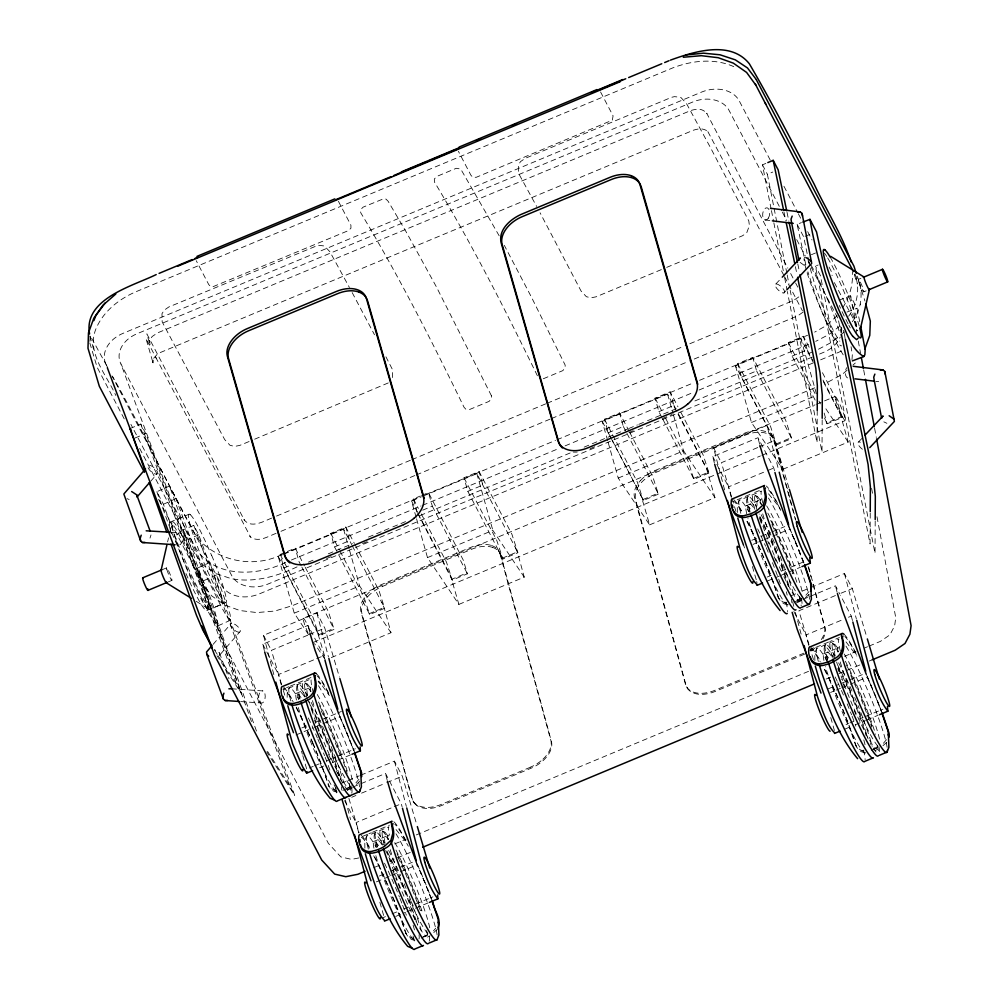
<?xml version="1.0" encoding="UTF-8"?>
<svg xmlns="http://www.w3.org/2000/svg" width="999" height="999" viewBox="0 0 999 999"><rect width="100%" height="100%" fill="white"/><g stroke="black" fill="none" stroke-linecap="round" stroke-linejoin="round"><path stroke-width="0.75" stroke-dasharray="5 3.75" d="M817.232 410.339L817.057 442.632L787.349 291.521M822.177 419.805L822.002 452.085L790.197 290.297M870.241 513.174L870.067 543.918L815.459 266.121L818.156 264.997M875.199 521.091L875.024 553.384L820.416 275.574L815.459 266.121M287.15 697.339L287.262 692.856L289.148 688.036L311.426 678.746A61.526 6.381 67.4 0 0 313.099 691.708M210.702 609.19L208.828 601.286L197.128 568.244L209.765 562.537L221.466 595.579L223.351 603.483L210.702 609.19L207.168 605.506A45.929 3.172 65.7 0 1 199.138 590.958A47.003 3.247 65.7 0 1 189.011 569.83L177.098 542.02L163.411 504.283L156.843 491.72L169.48 486.014L176.061 498.563L189.748 536.301L201.661 564.123A47.003 3.247 65.7 0 0 211.788 585.252A45.929 3.172 65.7 0 0 219.817 599.8L223.351 603.483M89.873 341.383L90.297 334.677M852.284 321.79C862.224 308.866 863.573 290.921 857.13 276.124M851.997 359.702L852.322 354.732L851.048 346.715M861.213 291.159L861.263 290.472M860.351 304.707L860.401 304.058M331.318 657.592L390.984 632.717L384.428 608.666L381.855 602.335M416.558 518.818L427.497 557.604L458.891 604.395L450.512 575.586L417.994 513.336M458.891 604.395L524.238 577.147L517.682 553.096L515.109 546.765M608.116 442.27L618.231 478.071L649.612 524.862L641.233 496.053L611.613 439.31M649.612 524.862L714.959 497.614L706.58 468.806L677.672 413.449M735.476 365.821L751.485 422.502L782.791 469.305L774.275 440.01L735.476 365.821L800.823 338.561L813.099 362.013M782.866 469.293L848.213 442.045L840.359 414.448L823.201 381.318M392.457 377.56L392.432 369.493L385.939 356.818M156.843 491.72L170.667 530.107L187.4 569.343L209.141 613.398L214.261 622.302L218.019 625.824C214.947 605.931 206.219 586.288 197.128 568.244M218.019 625.824L230.669 620.117L230.057 614.223L216.284 574.987L203.646 580.694M167.607 541.908L168.544 537.849M169.793 532.43L171.965 522.939M150 538.099L150.999 534.964M296.978 686.613L297.864 684.402M374.488 834.689L375.374 832.479M746.977 498.963L747.864 496.753M824.487 647.04L825.374 644.83M848.651 316.246C857.354 304.183 860.551 288.162 854.707 274.163M842.744 307.592C849.674 297.215 853.233 284.203 852.409 271.753M355.931 782.829L358.978 779.245M359.927 781.056L353.509 787.062M433.441 930.906L435.726 928.221M437.437 929.132L431.019 935.139M805.931 595.179L808.965 591.595M809.153 594.293L803.508 599.4M883.428 743.256L886.475 739.672M886.662 742.369L881.018 747.477M150.749 481.193L156.855 474.138A6.194 2.485 40.9 0 0 153.034 466.845A6.194 2.485 40.9 0 0 148.289 468.256A6.194 2.485 40.9 0 0 156.855 474.138M213.099 644.38L231.306 623.351M239.56 632.142A6.194 2.485 40.9 0 1 230.994 626.248A6.194 2.485 40.9 0 1 235.739 624.85A6.194 2.485 40.9 0 1 239.56 632.142L218.169 656.83L219.68 655.044L219.43 652.846L214.36 649.55M775.861 283.953L781.193 278.321M783.903 292.982A6.194 2.248 43.3 0 0 780.082 285.689A6.194 2.248 43.3 0 0 775.661 286.738A6.194 2.248 43.3 0 0 783.903 292.982L786.013 290.746M858.566 441.958L861.762 438.573M798.775 296.928L793.518 300.462L685.139 345.704M837.162 315.659L826.485 325.499L814.66 332.13M847.102 370.192L842.057 374.538L826.111 383.079M852.959 365.072L855.294 363.024M803.121 312.063L797.939 315.734L689.56 360.976M844.267 331.868L832.529 341.783L816.458 350.299M840.047 325.949L828.995 334.465L815.721 341.358M388.286 382.917L254.42 439.298M163.411 504.283L176.061 498.563M130.032 428.559L140.772 424.076L145.729 433.529L241.671 694.093L217.045 655.719M771.141 209.091L762.449 164.835L766.47 163.149M134.977 438.012L145.729 433.529M786.9 273.501L767.394 174.288L772.764 172.053M249.101 441.521L239.772 445.404L234.678 446.416L230.007 445.304L224.663 439.548L162.175 321.89L161.975 313.736L164.186 310.202L168.831 306.968L318.169 245.242L324.425 245.991L329.945 251.823L349.425 287.487M661.35 269.605L596.128 296.803L591.033 297.814L586.351 296.703L581.018 290.946L540.072 212.775M666.683 267.382L742.557 235.739L746.703 232.892L749.412 225.562L748.788 220.891L710.576 147.802L686.301 103.222L680.781 97.39L674.525 96.641L671.603 97.303L525.174 158.366L520.529 161.601L518.319 165.135L518.531 173.289L536.638 206.406M169.805 522.252L188.961 514.273M811.4 254.708L815.509 252.984M543.306 378.758L562.812 370.629L565.097 367.982L565.172 365.11L531.543 297.34L504.308 245.342M251.498 721.565L183.042 529.845L193.794 525.362L198.739 534.827L294.693 795.379L266.77 751.885M183.042 529.845L187.999 539.31L198.739 534.827M410.389 460.277L273.052 517.519M411.825 459.677L545.641 403.883M547.09 403.271L683.703 346.303M161.863 569.842L166.646 567.844M858.528 279.32L860.913 278.321M414.81 475.549L277.472 532.779M416.258 474.95L550.074 419.143M551.51 418.544L688.124 361.576M168.294 581.893L171.89 580.394M863.76 291.87L866.158 290.871M318.182 633.94L283.966 568.019L280.157 554.47L295.229 548.176L304.508 565.896M369.106 613.486A18.531 1.848 67.4 0 1 368.831 612.812L334.565 546.915L330.744 533.366L345.829 527.085L354.395 543.444M417.22 512.45L413.411 498.901L420.267 496.041M421.628 495.467L428.484 492.607L463.424 560.402L467.345 573.826L452.26 580.107L451.81 579.245L466.883 572.951L467.345 573.826M502.347 557.942A18.482 1.886 67.4 0 1 502.06 557.255L467.819 491.346L463.998 477.797L479.083 471.516L511.888 534.203L517.932 552.722L502.859 559.015L502.322 557.966M611.151 438.274L608.279 432.779L604.457 419.23L619.542 412.937L628.821 430.656M661.75 417.182L658.878 411.675L655.057 398.126L670.142 391.845L677.984 406.83M788.948 487.887L774.787 440.434L741.533 377.21L737.712 363.661L752.796 357.367L785.601 420.067L791.645 438.586L776.573 444.867L776.036 443.818A18.594 1.936 67.4 0 1 775.761 443.119L773.925 439.085M815.159 400.112L792.132 356.106L788.311 342.557L803.396 336.276L810.526 349.9M281.843 554.507C253.709 568.743 217.32 561.301 196.89 537.45C166.908 484.902 142.62 429.008 112.525 376.386M283.279 553.908L420.117 496.84M425.874 494.443L555.506 440.384M556.955 439.785L693.793 382.717M699.55 380.319L807.579 335.264M308.616 634.727L294.243 613.174L278.246 556.493L282.505 554.707M283.928 554.12L343.594 529.233L351.798 544.755M416.133 517.332L411.501 500.924L421.441 496.778M422.864 496.178L476.848 473.676L517.107 550.986A18.594 1.936 67.4 0 0 517.395 551.685L517.932 552.722M607.692 440.771L602.222 421.391L667.569 394.13L676.947 412.063M285.652 562.4C257.243 576.386 214.398 578.309 195.717 548.151L130.919 424.363M291.421 560.002L421.054 505.944M422.49 505.344L559.328 448.276M565.084 445.879L693.281 392.42M699.05 390.022L808.516 344.368M283.966 568.019L290.821 565.159M334.565 546.915L349.65 540.634L345.829 527.085M422.702 510.164L432.305 506.156L428.484 492.607M467.819 491.346L482.892 485.064L479.083 471.516M608.279 432.779L623.351 426.486L619.542 412.937M658.878 411.675L673.95 405.394L670.142 391.845M741.533 377.21L756.605 370.916L752.796 357.367M792.132 356.106L807.204 349.825L803.396 336.276M297.053 566.883C276.536 576.498 253.746 583.129 231.019 578.571L215.734 573.526L203.546 565.409L194.768 553.796L138.274 445.741M308.404 562.137L314.086 559.765M328.284 553.833L352.684 543.656M368.469 537.075L382.829 531.081M384.265 530.481L391.433 527.497M392.869 526.898L408.666 520.304M420.154 515.521L572.652 451.923M584.165 447.127L598.563 441.121M599.999 440.522L627.335 429.12M628.771 428.521L637.412 424.925M638.848 424.325L646.041 421.316M647.477 420.716L676.248 408.716M694.917 400.936L812.187 352.073M326.573 558.553L333.766 555.556M362.525 543.556L369.717 540.559M590.109 448.663L597.29 445.666M628.945 432.467L633.254 430.669M662.025 418.668L672.102 414.473M812.324 357.055L267.957 584.065A28.447 21.628 -15.6 0 1 231.731 575.611L120.966 364.011A28.447 21.628 -15.6 0 1 136.963 333.778L692.844 101.973A28.447 21.628 -15.6 0 1 729.083 110.427L781.58 210.727M819.53 354.058L823.85 352.247A28.447 21.628 -15.6 0 0 840.246 336.963M185.976 573.513A48.127 4.995 67.4 0 0 188.361 578.945A47.665 4.945 67.4 0 0 203.346 607.554A48.127 4.983 67.4 0 0 206.855 610.476L226.011 602.484A47.665 4.945 67.4 0 0 219.093 574.512M813.436 362.837L259.265 593.93A29.608 22.515 -15.6 0 1 221.553 585.127L112.025 375.886M820.629 359.827L837.899 352.635A29.608 22.515 -15.6 0 0 843.293 349.85M294.243 613.174L359.59 585.926L390.984 632.717M427.497 557.604L492.844 530.357L524.238 577.147M618.231 478.071L683.566 450.824L714.959 497.614M751.485 422.502L815.409 395.841M654.944 470.554L744.13 433.354A27.01 16.771 -27.4 0 1 755.531 430.469A27.273 16.933 -27.4 0 1 765.234 431.431A27.01 16.771 -27.4 0 1 773.513 439.448L795.516 520.154M307.992 632.954A13.074 1.349 67.4 0 1 303.309 618.256L815.059 404.857M816.495 404.258L835.189 396.466M273.838 674.587L263.524 635.339L316.933 613.074L324.787 628.084L339.398 677.022M724.625 489.96L713.523 447.689L766.92 425.424L778.82 470.704M382.305 586.513L471.491 549.325A27.01 16.708 -27.3 0 1 482.892 546.428A27.26 16.858 -27.3 0 1 492.582 547.377M264.335 650.624L262.762 644.243L308.004 625.374L323.788 655.669L324.563 658.641M714.335 462.974L712.762 456.593L757.991 437.724L773.775 468.007L774.562 470.991M281.568 684.465L271.391 650.361L307.929 635.127M309.328 634.54L324.787 628.084M731.555 496.815L721.378 462.699L757.916 447.465M759.327 446.878L774.787 440.434M318.556 634.815L333.629 628.521L334.091 629.382L319.006 635.676L318.481 634.627A18.531 2.01 67.4 0 1 318.119 633.978M369.143 613.711L384.228 607.429L384.677 608.291L369.605 614.572L369.068 613.536M502.397 558.141L517.482 551.86M642.856 499.575L657.941 493.281L658.391 494.143L643.319 500.437L642.782 499.388A18.531 1.911 67.4 0 1 642.507 498.688L611.875 439.647M693.456 478.471L708.541 472.177L708.99 473.051L693.905 479.333L693.456 478.471A20.392 2.085 67.4 0 1 693.131 477.572L662.474 418.556M776.111 444.006L791.196 437.712L791.645 438.586M842.244 417.482L841.795 416.62L826.71 422.902L827.16 423.763L842.244 417.482L836.787 400.249L821.94 371.715M313.374 642.382L760.439 455.956M761.875 455.357L845.254 420.579M281.281 684.952L278.546 674.525L315.309 659.203M316.72 658.616L323.788 655.669M731.28 497.302L728.546 486.875L766.708 470.966M768.131 470.367L773.775 468.007M285.352 688.199L282.942 689.21A62.962 6.531 67.4 0 1 284.69 689.735A62.375 6.469 67.4 0 1 292.707 701.273M286.563 687.699L288.973 686.688M290.185 686.188L311.925 677.11M749.849 494.505L732.929 501.548A62.962 6.531 67.4 0 1 734.69 502.085A62.375 6.469 67.4 0 1 742.694 513.623M754.682 492.482L761.925 489.46M296.091 693.456L310.489 687.449M746.091 505.794L760.476 499.8M301.835 727.946L307.118 725.749M316.346 721.902L320.304 720.242M322.939 719.143L341.396 711.45M751.835 540.297L757.105 538.099M761.063 536.438L770.291 532.592M772.926 531.493L784.802 526.548M295.991 734.977L312.949 727.909M314.36 727.309L321.428 724.362M322.852 723.776L339.81 716.708M753.046 544.38L757.292 542.607M758.703 542.02L762.949 540.247M764.36 539.66L771.428 536.713M772.839 536.126L789.809 529.045M309.265 768.006L313.224 766.358M314.535 765.808L322.452 762.512M326.411 760.863L335.639 757.005M338.274 755.906L355.419 748.763M767.17 577.06L771.128 575.412M781.68 571.003L785.639 569.355M790.908 567.157L806.73 560.564M319.618 767.756L323.838 765.996M332.267 762.487L336.488 760.726M337.887 760.139L350.537 754.857M766.807 581.281L773.825 578.346M775.236 577.759L779.445 575.998M780.856 575.412L787.886 572.489M789.285 571.903L800.536 567.207M341.034 783.416L346.653 781.081M348.064 780.494L359.303 775.798M360.714 775.212L394.443 761.151L402.297 776.161L416.908 825.099M791.033 595.766L796.653 593.418M802.272 591.083L809.302 588.149M810.701 587.562L844.43 573.501L852.297 588.511L866.895 637.449M342.794 790.346L351.173 786.85M794.18 602.11L801.161 599.2M347.34 789.372L351.586 787.599M352.997 787.012L385.514 773.451L401.298 803.745L402.073 806.717M797.339 601.723L801.573 599.949M802.984 599.363L808.641 597.002M810.052 596.415L835.501 585.801L839.809 594.068M351.71 797.264L355.919 795.504M361.551 793.156L385.439 783.204M386.838 782.617L402.297 776.161M835.426 595.541L798.888 610.789L809.065 644.892M841.046 593.206L852.297 588.511M358.791 833.029L356.056 822.602L392.807 807.279M394.23 806.692L401.298 803.745M808.79 645.379L806.043 634.952L842.806 619.63M848.463 617.27L851.285 616.096L840.521 595.441M367.694 834.265L360.452 837.287A62.962 6.531 67.4 0 1 362.2 837.811A62.375 6.469 67.4 0 1 370.217 849.35M368.906 833.753L371.316 832.754M372.527 832.242L389.435 825.186M828.558 642.07L810.439 649.625A62.962 6.531 67.4 0 1 812.199 650.162A62.375 6.469 67.4 0 1 820.204 661.7M829.769 641.57L832.179 640.559M835.813 639.048L839.435 637.537M530.432 767.22L441.233 804.42A27.01 16.771 -27.4 0 1 424.687 807.279A27.26 16.933 -27.4 0 1 416.358 804.507A27.01 16.771 -27.4 0 1 411.85 798.326L360.926 611.5A27.01 16.771 -27.4 0 1 361.488 603.209A27.273 16.933 -27.4 0 1 366.758 594.755A27.01 16.771 -27.4 0 1 381.331 584.64L470.517 547.452A27.01 16.771 -27.4 0 1 481.918 544.567A27.26 16.933 -27.4 0 1 491.633 545.529M804.033 653.121L714.847 690.321A27.01 16.771 -27.4 0 1 698.289 693.194A27.26 16.933 -27.4 0 1 689.959 690.409M804.57 654.17L715.384 691.37A27.01 16.708 -27.3 0 1 698.838 694.243A27.26 16.858 -27.3 0 1 690.521 691.495A27.01 16.708 -27.3 0 1 686.026 685.339L635.464 499.213C633.466 486.438 645.654 477.235 655.906 472.415L745.092 435.227A27.01 16.708 -27.3 0 1 756.493 432.33A27.273 16.858 -27.3 0 1 766.196 433.279A27.01 16.696 -27.3 0 1 774.45 441.258L795.654 519.305M373.601 841.533L387.999 835.526M823.601 653.87L837.986 647.876M394.742 843.905L406.243 839.11M416.308 834.914L808.616 671.316M844.542 656.331L856.043 651.535M864.672 647.939L867.544 646.74M868.98 646.141L880.469 641.346L889.909 634.877L894.617 625.948L895.753 617.707L876.535 514.273M373.688 867.694L380.894 864.697M389.535 861.088L411.151 852.072M826.061 679.058L831.817 676.648M839.023 673.651L860.639 664.635M869.28 661.026L872.164 659.827M379.345 876.023L384.627 873.825M391.221 871.078L397.814 868.318M400.449 867.219L412.312 862.274M828.021 688.923L838.573 684.515M842.532 682.866L847.801 680.669M850.436 679.57L862.312 674.625M376.323 881.88L390.459 875.986M391.87 875.386L398.938 872.439M400.362 871.852L417.32 864.784M830.556 692.457L834.802 690.684M836.213 690.097L840.459 688.323M841.87 687.737L848.938 684.79M850.349 684.203L867.319 677.122M382.817 917.731L385.452 916.632M392.045 913.885L399.962 910.589M403.921 908.94L413.149 905.082M415.784 903.983L432.929 896.84M846.003 724.587L848.638 723.488M849.949 722.939L853.908 721.29M859.19 719.08L863.148 717.432M865.783 716.333L882.929 709.19M395.729 916.42L405.557 912.312M406.968 911.725L413.998 908.803M415.397 908.216L428.047 902.934M844.305 729.357L849.937 727.01M855.556 724.662L865.396 720.566M866.795 719.979L878.034 715.284M421.266 938.024L428.671 934.927M871.253 750.374L878.67 747.277M271.641 518.106C262.774 521.728 250.761 528.808 243.956 519.567L244.343 520.129L146.853 333.878L150.062 345.354L149.625 340.534L149.588 341.183L150.549 338.736L152.26 336.438L157.517 332.904L690.721 110.552C697.102 108.616 702.846 108.192 707.08 113.799L706.693 113.237L787.849 268.157M276.061 533.366C267.22 536.688 257.954 543.131 249.812 536.463L250.599 537.062L155.794 357.405M814.747 387.812L292.52 605.594L274.95 611.026L256.893 612.574L239.997 610.551L224.9 605.107L211.626 595.816L202.822 584.003L192.457 564.048M805.806 264.81L797.115 224.288L801.398 222.64M805.107 236.288L810.826 234.103M839.01 300.187L850.449 295.804L856.967 308.254L859.802 321.965M846.952 312.088L856.967 308.254M358.778 857.954L351.511 859.39L340.821 856.892L328.359 843.356L225.287 646.428L120.966 364.011M848.139 442.058L824.437 406.668M875.936 381.381L878.695 381.393M171.279 532.305L180.27 532.929A6.194 3.284 -86.1 0 1 181.431 543.156A6.194 3.284 -86.1 0 1 175.986 540.759A6.194 3.284 -86.1 0 1 180.27 532.929M231.506 688.761L262.974 690.933A6.194 3.284 -86.1 0 1 264.136 701.161A6.194 3.284 -86.1 0 1 258.691 698.763A6.194 3.284 -86.1 0 1 262.974 690.933M240.672 701.573L260.901 702.971M764.897 219.93L772.352 220.829M786.4 602.547L783.603 602.172L779.957 599.999L778.034 597.027L772.389 580.307A62.962 6.531 67.4 0 0 762.574 555.344A62.363 6.469 67.4 0 0 746.216 520.104M787.349 604.358L784.552 603.983L780.906 601.81L778.034 597.027M863.91 750.624L861.113 750.249L857.467 748.076L855.544 745.104L849.899 728.396A62.962 6.531 67.4 0 0 840.072 703.421A62.363 6.469 67.4 0 0 823.725 668.181M864.859 752.434L862.062 752.06L858.416 749.887L855.544 745.104M336.413 790.197L333.604 789.822L329.957 787.649M337.362 792.007L334.553 791.633L330.906 789.46L329.633 787.487M413.923 938.273L411.113 937.899L407.467 935.726L405.544 932.766L399.9 916.046A62.962 6.531 67.4 0 0 390.085 891.071M414.872 940.084L412.063 939.709L408.416 937.537L405.544 932.766M127.073 498.651L129.158 499.512M755.169 495.479L757.317 496.378M832.666 643.556L834.827 644.455M305.17 683.129L307.317 684.028M382.679 831.205L384.827 832.105M733.766 66.646C714.485 57.917 691.882 60.502 672.602 67.957L135.34 291.995C118.943 299.176 103.983 310.989 96.478 327.597C85.402 352.123 106.456 374.45 115.809 395.467M804.17 265.297L799.212 261.788M883.84 421.853L886.875 423.301M196.266 601.348L208.229 608.766A47.04 4.87 67.4 0 0 186.963 545.217A47.04 4.87 67.4 0 0 176.536 542.07A47.04 4.87 67.4 0 0 208.229 608.766M230.669 620.117L226.91 616.595L221.79 607.692L200.05 563.623L183.304 524.388L169.48 486.014M768.531 493.818L777.946 505.432L780.793 510.489M846.041 641.895L856.88 656.043M322.377 685.913L329.383 695.616M396.054 829.557L405.457 841.17L408.316 846.215M325.1 659.44L314.535 643.606M312.575 742.994A62.962 6.531 67.4 0 1 322.39 767.969L329.32 786.663M214.56 650.099L236.726 684.64L241.671 694.093M267.57 751.385L289.735 785.926L294.693 795.379M843.218 354.857C827.372 329.158 816.945 300.499 807.904 271.828M106.668 365.597L90.085 335.414M499.188 235.826L460.751 169.068L456.318 168.282L436.8 176.423L434.328 179.008L434.428 181.968C472.352 244.905 505.619 310.514 537.762 376.536M352.172 292.582L374.5 334.777M854.844 274.25L858.915 281.993L864.934 300.986M328.047 784.69L328.996 786.5L323.039 768.855A65.672 6.806 67.4 0 0 312.799 742.819M829.045 267.045L831.156 271.104L832.117 275.649M770.241 160.102L739.26 100.911A29.608 22.515 -15.6 0 0 701.535 92.108L122.902 333.404A29.608 22.515 -15.6 0 0 106.269 364.872L107.355 367.794M783.928 186.251L797.614 212.412M798.338 213.786L801.947 220.667M807.704 231.681L812.025 239.947M834.365 282.617L854.545 321.154L856.255 330.344M797.115 224.288L803.683 236.838L808.353 259.34M762.449 164.835L767.394 174.288M782.304 212.1L786.613 220.342M796.69 239.585L805.319 256.069M808.191 261.563L810.351 265.684M811.063 267.058L839.123 320.642M790.671 273.539L794.904 281.631M783.84 275.312L707.654 131.206L708.428 131.806C703.558 128.009 698.95 128.446 693.493 130.182L160.302 352.535L157.08 354.433L153.434 358.566L153.759 357.754L152.81 362.575L152.735 361.476L153.334 363.936L146.004 338.574L156.294 358.379M784.565 276.673L802.447 310.851M807.204 349.825L812.961 360.826M823.039 380.07L841.42 415.746M788.311 342.557L815.421 394.355M818.993 401.173L820.416 403.896M756.605 370.916L790.821 436.838M600.574 91.983L613.074 115.847L612.35 120.167L476.311 177.273L472.827 177.31L470.904 175.237L458.379 151.274M737.712 363.661L770.516 426.348L776.573 444.867M713.523 447.689L721.378 462.699M680.843 412.287L703.221 455.119L708.99 473.051M673.95 405.394L675.386 408.141M678.271 413.636L708.166 471.316M655.057 398.126L662.911 413.124M665.759 418.581L688.136 461.401L693.905 479.333M629.532 432.03L652.622 476.211L658.391 494.143M623.351 426.486L626.236 431.993M626.96 433.366L657.567 492.407M604.457 419.23L637.262 481.918L643.319 500.437M602.222 421.391L610.889 437.937M338.411 201.298L350.911 225.175L350.949 228.134L348.688 230.494L212.325 286.975L210.664 286.626L208.741 284.565L196.241 260.689M463.998 477.797L496.803 540.496L502.859 559.015M432.305 506.156L466.521 572.077A20.105 2.098 67.4 0 0 466.895 572.927M413.411 498.901L418.406 508.441M421.253 513.898L446.491 562.175L452.26 580.107M411.501 500.924L417.27 511.95M417.944 513.823L451.436 578.371M355.107 544.805L378.908 590.359L384.677 608.291M352.247 545.791L383.853 606.555A18.531 1.848 67.4 0 0 384.19 607.205L384.228 607.429M330.744 533.366L339.31 549.725M340.022 551.086L363.836 596.64L369.605 614.572M305.219 567.27L328.321 611.463L334.091 629.382M301.211 565.859L299.051 561.725L295.229 548.176M301.923 567.232L333.266 627.647A18.531 2.01 67.4 0 0 333.504 628.408M280.157 554.47L312.962 617.157L319.006 635.676M278.246 556.493L317.045 630.681L325.574 659.228M263.524 635.339L271.391 650.361M106.269 364.872L107.705 367.632M124.238 418.906L97.128 367.257L89.785 342.894M158.566 499.313L192.957 565.022M793.855 611.55L806.043 634.952M712.762 456.593L728.546 486.875M344.58 800.586L356.056 822.602M262.762 644.243L278.546 674.525M795.616 283.004L797.764 287.125M771.827 435.951L772.776 437.774M687.137 687.724L687.712 688.823M498.226 550.049L499.163 551.873M413.536 801.822L414.098 802.921M824.512 417.994L826.335 422.028M491.458 395.829L436.476 287.025L406.506 232.48L388.124 201.249L386.051 199.138L383.678 198.739L363.087 207.155L360.614 209.74L360.714 212.712C398.638 275.649 431.905 341.246 464.048 407.28L465.946 409.328L469.592 409.503L489.11 401.361L491.383 398.713L491.458 395.841M866.283 674.188L881.58 711.425M788.773 526.111L804.07 563.349M416.283 861.837L431.58 899.075M338.773 713.761L354.083 750.998M841.795 416.62L841.707 416.433A18.432 2.01 67.4 0 1 841.358 415.771M791.196 437.712L791.121 437.537A18.594 1.861 67.4 0 1 790.871 436.813M657.941 493.281L657.866 493.106A18.531 1.886 67.4 0 1 657.604 492.395M256.456 731.018L187.999 539.31M743.493 545.029L744.567 547.914M219.43 652.846L229.008 678.771M193.794 525.362L289.735 785.926M140.772 424.076L236.726 684.64M854.407 274.95L857.467 284.053M856.493 746.927L850.536 729.282A65.672 6.806 67.4 0 0 840.309 703.246A65.047 6.743 67.4 0 0 823.263 666.508M778.983 598.851L773.039 581.206A65.672 6.806 67.4 0 0 762.799 555.169A65.047 6.743 67.4 0 0 746.353 519.567M406.506 934.577L400.549 916.932A65.672 6.806 67.4 0 0 390.309 890.896A65.047 6.743 67.4 0 0 373.826 855.231M809.515 646.378L813.498 659.727M830.756 717.557L834.39 730.469M732.005 498.301L735.988 511.65M752.359 566.52L756.543 580.719M348.901 798.438L359.078 832.542M379.87 902.247L384.39 918.118M283.341 690.396L285.552 697.814M301.486 751.198L302.36 754.17M302.809 755.656L306.73 769.205M824.163 413.074L827.16 423.763M800.823 338.561L816.408 393.756M667.569 394.13L673.039 413.524M673.463 415.022L683.566 450.824M476.848 473.676L492.844 530.357M343.594 529.233L349.063 548.626M349.488 550.124L359.59 585.926M89.86 335.989L93.594 349.313M808.703 567.345L825.012 627.372A27.01 16.708 -27.3 0 1 822.951 638.861M808.141 566.483L810.988 576.947M813.036 584.427L824.437 626.273A27.01 16.771 -27.4 0 1 821.765 638.848A27.26 16.933 -27.4 0 1 820.316 640.958M685.451 684.228L634.527 497.402A27.01 16.771 -27.4 0 1 635.089 489.11A27.26 16.933 -27.4 0 1 640.359 480.656M500.849 555.357L551.411 741.47A27.01 16.708 -27.3 0 1 548.713 754.02A27.273 16.858 -27.3 0 1 541.458 762.037A27.01 16.696 -27.3 0 1 530.968 768.268L441.783 805.456A27.01 16.708 -27.3 0 1 425.237 808.341A27.26 16.858 -27.3 0 1 416.92 805.594M499.912 553.546L550.836 740.371A27.01 16.771 -27.4 0 1 548.164 752.946A27.273 16.933 -27.4 0 1 540.909 760.988M412.425 799.437L361.863 613.311A27.01 16.708 -27.3 0 1 362.437 605.044A27.26 16.858 -27.3 0 1 367.719 596.615M844.43 573.501L856.33 618.781M792.619 601.81L793.805 606.331M795.391 612.375L801.348 635.014M394.443 761.151L406.343 806.43M316.933 613.074L328.434 656.842M345.404 800.024L350.562 819.642M851.285 616.096L852.459 620.554M810.214 268.344L815.234 286.164L822.152 305.369A47.003 6.481 69.1 0 0 831.505 326.81A45.929 6.344 69.1 0 0 839.872 341.233M837.075 592.182L835.501 585.801M759.577 444.105L757.991 437.724M387.088 779.844L385.514 773.451M309.578 631.768L308.004 625.374M843.531 330.332L845.104 337.924M838.573 320.866L841.108 333.017M787.025 212.337L788.923 221.441M797.801 263.961L799.387 271.566M783.965 211.988L785.876 221.091M795.379 266.658L796.965 274.25M850.449 295.804L857.567 330.756M808.653 260.851L809.277 263.848M787.2 275.025L788.998 284.191M771.453 210.627L773.551 221.303M773.85 222.839L783.453 271.678M784.652 277.784L787.05 289.997M840.708 326.598L841.87 332.704M871.578 488.336L872.751 494.443M756.73 581.555L756.992 583.191M858.266 341.046L860.564 353.284M863.71 370.117L865.146 377.772M874.6 428.259L876.323 437.437M844.692 335.676L845.117 338.636M814.872 660.564L814.759 653.284L816.658 648.463L838.923 639.173A61.526 6.381 67.4 0 0 840.609 652.122M737.362 512.487L737.25 505.207L739.148 500.387L761.413 491.096A61.526 6.381 67.4 0 0 763.099 504.045M364.872 848.213L364.772 840.933L366.658 836.113L388.923 826.822A61.526 6.381 67.4 0 0 389.498 835.239M850.261 327.897A47.04 4.87 67.4 0 1 848.863 325.337M848.139 323.976A47.04 4.87 67.4 0 1 839.272 305.419M824.425 253.109A47.04 4.87 67.4 0 1 826.747 256.443M827.634 257.879A47.04 4.87 67.4 0 1 857.741 330.769M768.456 498.039A61.526 6.381 67.4 0 1 793.343 549.949A61.526 6.381 67.4 0 1 809.615 599.25M800.399 597.964A53.846 5.582 67.4 0 1 781.206 562.574A53.846 5.582 67.4 0 1 762.349 512.587M760.376 503.983A53.846 5.582 67.4 0 1 762.637 500.449M766.645 505.881A53.846 5.582 67.4 0 1 787.886 550.012A53.846 5.582 67.4 0 1 802.472 593.306M749.999 511.376A61.526 6.381 67.4 0 1 756.817 506.868M761.151 514.747A61.526 6.381 67.4 0 1 777.796 550.761M780.069 556.293A61.526 6.381 67.4 0 1 782.779 563.124M783.303 564.46A61.526 6.381 67.4 0 1 793.805 595.067M749.949 512.437A53.846 5.582 67.4 0 1 755.481 510.526M759.477 517.445A53.846 5.582 67.4 0 1 788.436 586.775M791.495 599.088A53.846 5.582 67.4 0 1 791.658 602.409M748.613 511.563A59.828 6.206 67.4 0 1 755.207 507.979M759.889 516.458A59.828 6.206 67.4 0 1 790.172 589.547M776.073 561.163A59.828 6.206 67.4 0 1 773.026 554.045M768.88 543.881A59.828 6.206 67.4 0 1 767.756 541.033M761.275 523.414A59.828 6.206 67.4 0 1 759.34 517.607M756.992 509.865A59.828 6.206 67.4 0 1 761.762 502.41M767.831 513.149A59.828 6.206 67.4 0 1 797.252 583.491M801.385 598.551A59.828 6.206 67.4 0 1 801.673 605.456M799.625 597.689A53.846 5.582 67.4 0 1 783.291 575.399M781.318 571.253A53.846 5.582 67.4 0 1 759.128 513.936M757.155 505.332A53.846 5.582 67.4 0 1 761.613 504.507M770.716 520.467A53.846 5.582 67.4 0 1 793.606 574.974M754.844 509.353A61.526 6.381 67.4 0 1 761.663 504.857M771.915 524.65A61.526 6.381 67.4 0 1 792.382 573.801M799.512 596.316A61.526 6.381 67.4 0 1 801.148 605.956M788.174 604.62A53.846 5.582 67.4 0 1 770.154 575.911A53.846 5.582 67.4 0 1 747.964 518.593M746.728 513.773A53.846 5.582 67.4 0 1 751.323 510.439M786.3 591.82A53.846 5.582 67.4 0 1 787.175 595.129M740.833 513.336A61.526 6.381 67.4 0 1 748.788 511.688M757.679 528.883A61.526 6.381 67.4 0 1 759.727 533.191M760.888 535.689A61.526 6.381 67.4 0 1 765.621 546.278M766.208 547.627A61.526 6.381 67.4 0 1 769.08 554.408M772.452 562.687A61.526 6.381 67.4 0 1 780.694 584.765M785.963 601.96A61.526 6.381 67.4 0 1 787.587 611.6M347.727 790.584A59.828 6.206 67.4 0 1 344.83 786.35M342.719 782.841A59.828 6.206 67.4 0 1 339.573 777.16M338.761 775.611A59.828 6.206 67.4 0 1 335.627 769.442M330.444 758.566A59.828 6.206 67.4 0 1 328.584 754.457M321.228 737.349A59.828 6.206 67.4 0 1 319.468 732.979M318.893 731.53A59.828 6.206 67.4 0 1 314.585 720.316M307.005 697.527A59.828 6.206 67.4 0 1 311.775 690.059M318.444 701.96A59.828 6.206 67.4 0 1 347.252 771.153M351.785 788.461A59.828 6.206 67.4 0 1 351.673 793.106M349.438 783.428A53.846 5.582 67.4 0 1 334.603 765.734A53.846 5.582 67.4 0 1 309.128 701.585M307.592 695.379A53.846 5.582 67.4 0 1 310.814 691.058M319.48 705.694A53.846 5.582 67.4 0 1 347.128 773.638M304.845 697.002A61.526 6.381 67.4 0 1 311.001 691.383M321.241 710.876A61.526 6.381 67.4 0 1 341.383 758.666M349.9 785.476A61.526 6.381 67.4 0 1 350.911 790.534M336.014 791.62A53.846 5.582 67.4 0 1 316.82 756.231A53.846 5.582 67.4 0 1 297.964 706.243M296.428 700.037A53.846 5.582 67.4 0 1 301.336 698.089M290.834 700.986A61.526 6.381 67.4 0 1 298.788 699.337M308.366 717.956A61.526 6.381 67.4 0 1 317.37 737.974M317.932 739.322A61.526 6.381 67.4 0 1 319.655 743.431M320.229 744.817A61.526 6.381 67.4 0 1 324.588 755.744M325.15 757.18A61.526 6.381 67.4 0 1 330.257 771.128M335.552 788.024A61.526 6.381 67.4 0 1 337.35 796.191M318.469 685.701A61.526 6.381 67.4 0 1 343.344 737.599A61.526 6.381 67.4 0 1 359.628 786.9M349.75 784.914A53.846 5.582 67.4 0 1 330.544 748.738A53.846 5.582 67.4 0 1 312.362 700.249M310.389 691.633A53.846 5.582 67.4 0 1 312.637 688.099M317.257 694.505A53.846 5.582 67.4 0 1 338.811 739.909A53.846 5.582 67.4 0 1 352.659 782.092M300.012 699.025A61.526 6.381 67.4 0 1 307.505 695.704M311.151 702.397A61.526 6.381 67.4 0 1 321.965 724.924M322.565 726.261A61.526 6.381 67.4 0 1 326.086 734.34M327.797 738.423A61.526 6.381 67.4 0 1 343.818 782.716M299.65 698.688A53.846 5.582 67.4 0 1 305.482 698.189M310.951 707.854A53.846 5.582 67.4 0 1 338.823 775.711M341.496 786.737A53.846 5.582 67.4 0 1 341.67 790.059M336.213 788.573A59.828 6.206 67.4 0 1 334.028 784.827M298.626 699.213A59.828 6.206 67.4 0 1 305.944 696.877M306.693 698.201A59.828 6.206 67.4 0 1 341.321 781.018M395.966 833.778A61.526 6.381 67.4 0 1 420.854 885.676A61.526 6.381 67.4 0 1 437.125 934.977M427.909 933.69A53.846 5.582 67.4 0 1 408.716 898.313A53.846 5.582 67.4 0 1 389.872 848.326M387.899 839.709A53.846 5.582 67.4 0 1 390.147 836.175M394.767 842.582A53.846 5.582 67.4 0 1 429.745 927.759M377.51 847.102A61.526 6.381 67.4 0 1 384.328 842.607M388.661 850.474A61.526 6.381 67.4 0 1 400.661 875.673M404.158 883.765A61.526 6.381 67.4 0 1 407.018 890.633M409.228 896.153A61.526 6.381 67.4 0 1 410.814 900.186M411.363 901.622A61.526 6.381 67.4 0 1 421.328 930.793M377.16 846.765A53.846 5.582 67.4 0 1 382.992 846.265M385.577 850.611A53.846 5.582 67.4 0 1 415.109 919.804M419.006 934.827A53.846 5.582 67.4 0 1 418.906 938.998M376.123 847.289A59.828 6.206 67.4 0 1 383.454 844.954M387.412 852.184A59.828 6.206 67.4 0 1 417.694 925.286M399.937 888.336A59.828 6.206 67.4 0 1 395.829 878.183M394.73 875.349A59.828 6.206 67.4 0 1 392.083 868.393M384.515 845.604A59.828 6.206 67.4 0 1 389.273 838.136M395.954 850.037A59.828 6.206 67.4 0 1 422.827 913.411M429.295 936.538A59.828 6.206 67.4 0 1 429.183 941.183M427.147 933.416A53.846 5.582 67.4 0 1 415.959 921.34M415.222 919.954A53.846 5.582 67.4 0 1 390.959 863.223M390.484 861.862A53.846 5.582 67.4 0 1 386.975 850.848M385.102 843.456A53.846 5.582 67.4 0 1 388.324 839.135M396.99 853.77A53.846 5.582 67.4 0 1 421.128 910.701M382.355 845.079A61.526 6.381 67.4 0 1 388.511 839.46M398.064 857.542A61.526 6.381 67.4 0 1 421.316 913.548M426.61 930.444A61.526 6.381 67.4 0 1 428.409 938.61M413.524 939.697A53.846 5.582 67.4 0 1 394.33 904.307A53.846 5.582 67.4 0 1 375.474 854.32M373.938 848.114A53.846 5.582 67.4 0 1 378.846 846.165M413.111 925.136A53.846 5.582 67.4 0 1 414.685 930.868M368.344 849.063A61.526 6.381 67.4 0 1 376.298 847.414M384.515 863.198A61.526 6.381 67.4 0 1 394.867 886.051M395.442 887.399A61.526 6.381 67.4 0 1 399.425 897.04M399.975 898.413A61.526 6.381 67.4 0 1 402.098 903.82M402.647 905.256A61.526 6.381 67.4 0 1 406.343 915.184M413.062 936.1A61.526 6.381 67.4 0 1 414.86 944.267M876.048 752.022A59.828 6.206 67.4 0 1 870.216 743.268M856.081 714.884A59.828 6.206 67.4 0 1 854.207 710.664M844.717 687.699A59.828 6.206 67.4 0 1 841.57 679.357M838.785 671.49A59.828 6.206 67.4 0 1 837.786 668.556M834.502 657.941A59.828 6.206 67.4 0 1 839.272 650.486M845.341 661.226A59.828 6.206 67.4 0 1 875.624 734.315M878.895 746.628A59.828 6.206 67.4 0 1 879.182 753.533M877.134 745.766A53.846 5.582 67.4 0 1 846.915 691.57M845.828 688.798A53.846 5.582 67.4 0 1 836.638 662.012M835.089 655.806A53.846 5.582 67.4 0 1 838.311 651.485M846.39 664.959A53.846 5.582 67.4 0 1 872.589 727.434M832.342 657.429A61.526 6.381 67.4 0 1 838.498 651.81M850.786 675.611A61.526 6.381 67.4 0 1 871.752 727.185M877.397 745.903A61.526 6.381 67.4 0 1 878.408 750.961M865.671 752.697A53.846 5.582 67.4 0 1 847.664 723.988A53.846 5.582 67.4 0 1 825.474 666.67M823.925 660.464A53.846 5.582 67.4 0 1 828.833 658.516M863.798 739.897A53.846 5.582 67.4 0 1 865.584 747.377M818.331 661.413A61.526 6.381 67.4 0 1 826.997 661.013M835.189 676.96A61.526 6.381 67.4 0 1 837.237 681.268M837.811 682.504A61.526 6.381 67.4 0 1 844.867 698.401M847.152 703.858A61.526 6.381 67.4 0 1 851.573 714.834M852.097 716.171A61.526 6.381 67.4 0 1 855.843 726.148M863.473 750.037A61.526 6.381 67.4 0 1 865.097 759.677M845.966 646.116A61.526 6.381 67.4 0 1 870.853 698.026A61.526 6.381 67.4 0 1 887.124 747.327M877.909 746.041A53.846 5.582 67.4 0 1 858.715 710.651A53.846 5.582 67.4 0 1 839.859 660.664M837.886 652.06A53.846 5.582 67.4 0 1 840.147 648.526M844.155 653.958A53.846 5.582 67.4 0 1 864.859 696.778A53.846 5.582 67.4 0 1 879.732 740.109M827.509 659.452A61.526 6.381 67.4 0 1 835.014 656.131M838.648 662.824A61.526 6.381 67.4 0 1 853.009 693.418M854.732 697.477A61.526 6.381 67.4 0 1 859.227 708.491M860.813 712.537A61.526 6.381 67.4 0 1 872.189 746.403M827.459 660.514A53.846 5.582 67.4 0 1 832.991 658.603M838.448 668.269A53.846 5.582 67.4 0 1 866.333 736.138M826.56 661.251A59.828 6.206 67.4 0 1 833.441 657.305M837.399 664.535A59.828 6.206 67.4 0 1 868.081 738.948M847.589 377.922A6.194 3.484 -83.1 0 1 845.391 373.713A6.194 3.484 -83.1 0 1 846.677 367.719M862.387 449.25A6.194 2.248 43.3 0 1 857.941 443.706A6.194 2.248 43.3 0 1 860.376 442.27M777.609 503.396A65.047 6.743 67.4 0 0 769.317 489.46A65.672 6.806 67.4 0 0 766.345 486.038M789.709 528.421A65.047 6.743 67.4 0 1 795.366 541.495M780.094 508.941A62.375 6.469 67.4 0 0 770.154 491.758A62.962 6.531 67.4 0 0 767.307 488.486M788.473 526.398A62.375 6.469 67.4 0 1 795.142 541.658M795.416 541.57A65.672 6.806 67.4 0 1 804.632 564.835M795.179 541.745A62.962 6.531 67.4 0 1 803.521 562.699M801.41 598.289A22.552 14.461 -27.6 0 1 796.653 600.599M799.999 601.361A22.552 14.461 -27.6 0 1 796.378 602.872M733.728 499.637A65.047 6.743 67.4 0 1 742.781 512.924M405.881 840.559A65.047 6.743 67.4 0 0 396.828 825.199A65.672 6.806 67.4 0 0 393.856 821.765M405.619 840.846A62.363 6.469 67.4 0 0 397.664 827.497A62.962 6.531 67.4 0 0 394.817 824.212M416.034 862.212A62.363 6.469 67.4 0 1 422.702 877.472A62.962 6.531 67.4 0 1 431.031 898.426M417.257 864.235A65.047 6.743 67.4 0 1 422.927 877.297A65.672 6.806 67.4 0 1 432.142 900.561M429.882 935.826A22.552 14.461 -27.6 0 1 427.522 937.087M426.573 935.276A22.552 14.461 -27.6 0 1 422.939 936.787M361.251 835.376A65.047 6.743 67.4 0 1 370.304 848.663M373.688 855.756A62.375 6.469 67.4 0 1 390.035 890.996M826.635 423.002A20.13 2.185 67.4 0 1 826.248 422.09M708.516 472.215A20.392 2.135 67.4 0 1 708.141 471.328M451.735 579.345A20.105 2.185 67.4 0 1 451.348 578.421M830.181 257.08A47.665 4.945 67.4 0 1 833.865 263.748A47.665 4.945 67.4 0 1 846.365 290.684A48.127 4.995 67.4 0 1 853.87 309.765A47.665 4.945 67.4 0 1 859.277 326.236M854.545 321.154A29.608 22.515 -15.6 0 1 856.168 332.742M807.13 272.777A47.665 4.945 67.4 0 0 815.034 294.98A48.127 4.983 67.4 0 0 823.114 314.235M806.068 269.168A47.665 4.945 67.4 0 1 804.12 259.328M808.066 260.514A47.665 4.945 67.4 0 1 809.465 262.575M811.026 265.11A47.665 4.945 67.4 0 1 814.709 271.778A47.665 4.945 67.4 0 1 827.209 298.664M804.108 259.265A48.127 4.983 67.4 0 1 805.906 257.967M827.284 298.689A48.127 4.983 67.4 0 1 834.789 317.769M823.151 314.298A47.665 4.945 67.4 0 0 838.099 342.857A48.127 4.983 67.4 0 0 841.62 345.779M834.702 317.794A47.665 4.945 67.4 0 1 839.784 333.104M841.57 327.397A28.447 21.628 -15.6 0 1 841.395 333.154M813.423 647.714A27.01 16.771 -27.4 0 1 809.677 650.224M815.059 647.939A27.01 16.696 -27.3 0 1 810.164 651.36M640.297 480.744A27.01 16.771 -27.4 0 1 654.869 470.629M690.059 690.434A27.01 16.771 -27.4 0 1 685.551 684.253M577.21 452.048A27.01 17.832 -27.9 0 1 573.251 452.048M492.495 547.352A27.01 16.708 -27.3 0 1 500.749 555.332M491.533 545.504A27.01 16.771 -27.4 0 1 499.812 553.521M540.983 760.901A27.01 16.771 -27.4 0 1 530.494 767.132M367.644 596.703A27.01 16.708 -27.3 0 1 382.23 586.6M417.008 805.606A27.01 16.708 -27.3 0 1 412.512 799.45M190.285 514.722A47.665 4.945 67.4 0 1 211.563 555.369M190.297 514.672A48.127 4.983 67.4 0 0 188.499 515.984A47.665 4.945 67.4 0 0 190.447 525.824A47.665 4.945 67.4 0 0 199.425 551.698A48.127 4.995 67.4 0 0 207.517 570.953M211.676 555.407A48.127 4.995 67.4 0 1 219.181 574.487M207.542 571.016A47.665 4.945 67.4 0 0 222.49 599.575A48.127 4.983 67.4 0 0 226.011 602.484M171.291 533.816A47.665 4.945 67.4 0 1 169.343 523.963A48.127 4.983 67.4 0 1 171.154 522.664A47.665 4.945 67.4 0 1 192.395 563.299A48.127 4.995 67.4 0 1 200.025 582.467A47.665 4.945 67.4 0 1 206.83 610.464M855.881 652.909A65.047 6.743 67.4 0 0 846.827 637.537A65.672 6.806 67.4 0 0 843.855 634.115M856.343 654.57A62.375 6.469 67.4 0 0 847.664 639.835A62.962 6.531 67.4 0 0 844.817 636.563M867.257 676.573A65.047 6.743 67.4 0 1 872.926 689.647A65.672 6.806 67.4 0 1 882.142 712.911M867.257 677.285A62.363 6.469 67.4 0 1 872.689 689.822A62.962 6.531 67.4 0 1 881.53 712.125M877.509 749.437A22.552 14.448 -27.6 0 1 875.112 750.486M876.56 747.627A22.552 14.461 -27.6 0 1 874.162 748.688M811.238 647.714A65.047 6.743 67.4 0 1 821.016 662.312M328.371 692.482A65.047 6.743 67.4 0 0 319.318 677.122A65.672 6.806 67.4 0 0 316.346 673.688M328.846 694.143A62.375 6.469 67.4 0 0 320.155 679.42A62.962 6.531 67.4 0 0 317.307 676.136M339.76 716.158A65.047 6.743 67.4 0 1 345.417 729.22A65.672 6.806 67.4 0 1 354.633 752.484M339.76 716.857A62.363 6.469 67.4 0 1 345.192 729.395A62.962 6.531 67.4 0 1 353.521 750.349M352.372 787.749A22.552 14.461 -27.6 0 1 347.602 790.072M351.423 785.938A22.552 14.461 -27.6 0 1 345.442 788.711M283.741 687.3A65.047 6.743 67.4 0 1 293.519 701.885M296.316 707.142A65.047 6.743 67.4 0 1 312.762 742.744M296.179 707.679A62.375 6.469 67.4 0 1 312.537 742.919M303.309 618.256A13.074 1.349 67.4 0 1 310.439 631.88M166.845 569.492A6.806 0.699 67.4 0 0 171.516 580.107A6.806 0.699 67.4 0 0 169.455 572.739A6.806 0.699 67.4 0 0 166.845 569.492M858.715 280.969A6.806 0.699 67.4 0 0 863.386 291.596A6.806 0.699 67.4 0 0 861.325 284.228A6.806 0.699 67.4 0 0 858.715 280.969M835.564 399.637A13.074 1.361 67.4 0 0 844.517 420.042A13.074 1.361 67.4 0 0 840.559 405.894A13.074 1.361 67.4 0 0 835.564 399.637M768.381 218.132A6.194 3.484 -83.1 0 0 767.469 207.929A6.194 3.484 -83.1 0 0 762.687 215.709A6.194 3.484 -83.1 0 0 768.381 218.132"/><path stroke-width="1.5" d="M817.232 410.339L817.357 385.739L815.871 368.606L797.602 277.285M822.189 418.269L822.314 395.204L820.017 372.615L800.012 274.6M870.241 511.638L870.379 487.037L868.081 464.435L841.433 334.54M875.199 519.555L875.324 496.491L873.039 473.901L845.429 339.435M307.068 771.615L306.543 773.026L302.635 766.807L292.507 743.631L275.824 682.142M351.948 754.282L360.377 750.761L360.139 746.94M354.52 834.739L367.607 884.565C371.828 896.228 377.023 913.373 384.565 920.429M429.458 902.359L437.887 898.838L437.637 895.017M727.409 500.524L740.097 548.826C744.317 560.501 749.512 577.647 757.055 584.69M801.935 566.62L810.364 563.111L809.739 557.592M804.12 645.579L817.607 696.902C821.827 708.578 827.022 725.724 834.565 732.766M879.445 714.697L887.874 711.188L887.449 706.518M161.089 570.354L166.995 544.617M860.701 327.485L869.405 289.56M141.221 535.164L140.21 538.299L140.647 540.983L142.42 542.507L175.087 544.755M223.926 693.169L222.914 696.303L223.351 698.988L225.125 700.511L239.123 701.473M864.709 349.35L869.767 335.389L870.329 321.129L865.721 303.796M792.182 216.096L791.033 219.168L791.42 221.828L798.925 260.302M874.887 374.101L873.738 377.172L874.125 379.832L881.63 418.306M429.208 943.019L437.013 939.759L438.911 934.952L438.361 922.077M801.697 607.292L809.502 604.033L811.388 599.213L810.851 586.351M93.856 320.654L95.966 315.322L105.27 302.834M437.887 928.021C442.045 919.817 434.553 911.325 433.166 903.333A65.672 6.806 67.4 0 0 432.142 900.561M810.813 591.183L811.6 585.239L805.656 567.607A65.672 6.806 67.4 0 0 804.632 564.835M858.104 338.249L856.568 339.635L852.734 336.301M852.347 360.914L863.773 356.543L864.859 354.77L865.184 349.812L860.751 326.548M145.567 468.856L123.839 494.006L140.647 540.983M137.512 496.478L149.725 482.367M212.088 645.554L206.531 652.01L206.793 654.208L223.351 698.988M798.938 259.653L800.361 258.004L782.254 277.185M881.63 417.644L883.066 416.009L864.959 435.189M787.062 289.635L811.7 263.399L802.097 213.474L800.274 211.925L770.454 208.292M869.767 447.627L894.405 421.403L884.802 371.478L882.979 369.93L853.158 366.296M115.822 293.981L102.947 305.232L93.844 318.094L88.474 332.867L87.987 348.239L99.326 386.263L144.418 472.29M196.965 256.381L334.827 198.888M459.128 147.053L596.99 89.56M401.398 171.84L458.953 147.84M476.223 140.647L480.544 138.836M512.2 125.637L516.508 123.839M591.183 92.707L622.764 79.533M156.206 274.575C133.042 285.989 83.042 298.801 89.585 333.978M159.078 273.376L192.208 259.553M195.092 258.354L197.977 257.155M336.251 199.488L390.984 176.661M393.868 175.462L426.998 161.651M429.87 160.452L458.678 148.439M598.401 90.172L625.761 78.759M628.646 77.56L661.775 63.749M664.66 62.537L668.98 60.739M177.597 266.271L620.304 81.656M767.819 162.587L773.189 160.352L778.146 169.805L786.7 210.814M142.707 577.822L161.863 569.842M863.311 277.322L882.467 269.33M147.939 590.384L167.095 582.392M868.556 289.872L887.711 281.88M403.484 524.725L314.298 561.925A27.01 17.907 -27.9 0 1 297.627 564.572A27.26 18.069 -27.9 0 1 289.123 561.45M677.097 410.626L587.899 447.827A27.01 17.907 -27.9 0 1 571.228 450.474A27.26 18.069 -27.9 0 1 562.724 447.352A27.01 17.907 -27.9 0 1 557.979 440.721L501.023 242.37C498.501 229.445 510.314 219.368 520.904 214.498L610.089 177.31A27.01 17.907 -27.9 0 1 621.54 174.525A27.26 18.069 -27.9 0 1 631.393 175.762M314.523 673.139L281.905 686.738A65.672 6.806 67.4 0 0 281.281 689.06C280.02 697.777 287.113 706.106 296.141 702.759A22.552 14.461 -27.6 0 0 307.018 698.226C315.859 693.93 316.458 683.741 313.886 675.461A65.672 6.806 67.4 0 1 316.346 673.688M306.968 773.026L312.587 770.691M756.967 585.377L762.587 583.029M351.71 794.942L359.515 791.683L361.401 786.862L360.864 774M842.02 633.553L809.402 647.165A65.672 6.806 67.4 0 0 808.778 649.487C807.529 658.204 814.61 666.533 823.651 663.186A22.552 14.461 -27.6 0 0 834.515 658.653C843.368 654.357 843.955 644.168 841.395 635.888A65.672 6.806 67.4 0 1 843.855 634.115M365.047 871.303L357.842 874.3L345.779 876.697L334.677 874.1L321.728 860.039L214.66 655.494L107.355 367.794M422.677 847.264L814.535 683.865M872.164 659.827L895.204 650.212L905.007 643.493L909.902 634.228L911.088 625.661L876.61 438.961M384.478 921.103L390.097 918.768M834.477 733.453L840.097 731.106M422.552 945.791L414.747 949.05A61.526 6.381 67.4 0 1 394.543 917.045A61.526 6.381 67.4 0 1 369.143 851.947M872.539 758.141L864.747 761.4A61.526 6.381 67.4 0 1 844.53 729.382A61.526 6.381 67.4 0 1 819.143 664.298M879.207 755.369L887.012 752.11L888.898 747.289L888.361 734.427M802.834 222.09L809.977 219.355L816.545 231.918L825.261 271.728L835.014 300.437A47.003 6.494 69.1 0 0 844.367 321.89A45.929 6.344 69.1 0 0 852.746 336.301M670.416 60.14C694.293 51.511 730.406 40.035 749.35 63.786C772.352 103.147 793.119 143.756 814.185 184.178C826.298 210.202 842.082 234.765 851.21 262.05M685.814 54.995L703.471 53.172L720.029 54.795L735.301 59.84L747.489 67.957L755.881 79.008M683.291 57.243L701.348 55.694L718.244 57.717L733.341 63.149L746.615 72.44L755.918 85.227M146.179 530.806L169.78 532.205M142.42 542.507L145.042 542.457M228.883 688.811L231.506 688.761M225.125 700.511L227.747 700.449M797.514 211.913L800.274 211.925M880.219 369.917L882.979 369.93M810.364 563.111C802.209 552.822 797.901 539.098 793.506 526.56L779.22 472.215M887.874 711.188C879.719 700.898 875.411 687.175 871.016 674.637L856.73 620.292M360.377 750.761C352.222 740.471 347.902 726.748 343.506 714.21L328.833 658.353M437.887 898.838C429.732 888.548 425.412 874.837 421.016 862.287L406.743 807.941M772.352 220.829L793.231 223.376M855.057 378.833L874.45 381.193M863.773 356.543C848.925 347.827 845.466 326.648 837.1 312.387C824.412 282.555 815.296 251.336 809.977 219.355M131.656 491.545L136.726 494.855L150.037 530.844M334.777 800.224L330.12 798.251C308.154 772.065 297.178 738.086 287.799 705.719M412.287 948.301L407.629 946.328C385.664 920.141 374.675 886.163 365.309 853.795M806.455 257.754L811.425 261.263M889.16 415.746L894.117 419.268M830.644 256.343L864.135 277.085A6.831 0.712 67.4 0 0 866.52 284.777A6.831 0.712 67.4 0 0 869.355 288.986M166.358 582.829L191.483 598.389M206.793 654.208L208.741 656.218M780.107 610.589C758.154 584.415 747.165 550.437 737.799 518.069M857.617 758.666C835.664 732.492 824.674 698.513 815.296 666.146M318.544 681.48L320.454 683.691M361.313 848.251C363.723 853.009 369.855 853.995 374.613 852.671A22.552 14.461 -27.6 0 0 385.477 848.139C394.043 843.955 395.042 834.053 392.47 825.923A62.962 6.531 67.4 0 1 393.069 823.676M211.276 644.979L202.834 630.107L196.503 615.347L170.979 544.055M212.263 648.101L203.958 630.956M853.421 271.553L765.284 103.247M131.443 431.256L130.032 428.559L145.055 470.954M756.268 79.57L853.908 266.109L856.205 273.264M755.419 84.253L765.783 104.221M201.948 626.036L203.434 629.732M866.233 674.25L842.432 610.364L837.399 593.468M788.735 526.173L764.922 462.287L759.889 445.392M821.003 693.106L797.19 629.233L792.157 612.337M743.493 545.029L719.68 481.156L714.66 464.26M416.246 861.9L392.432 798.026L387.412 781.131M338.736 713.823L314.935 649.949L309.902 633.054M371.004 880.768L347.202 816.882L342.17 799.987M293.494 732.692L269.693 668.806L264.66 651.91M149.201 482.654L166.833 532.355M882.504 714.784L888.161 731.505L888.273 735.227M805.007 566.708L810.651 583.428L810.763 587.15M432.517 902.447L438.161 919.155L438.274 922.876M355.007 754.357L360.664 771.078L360.776 774.799M867.344 638.935L879.282 678.97M789.385 489.373L802.222 532.38M417.345 826.585L429.732 868.106M339.835 678.508L351.348 717.07M641.158 186.576L697.764 384.253M367.545 300.674L424.15 498.351M852.846 622.04L865.746 671.178M774.949 472.477L788.636 524.587M402.472 808.203L416.146 860.314M324.962 660.127L337.862 709.265M810.464 656.905C810.489 663.998 818.668 667.02 824.6 665.022A22.552 14.461 -27.6 0 0 835.476 660.489C844.043 656.306 845.029 646.403 842.457 638.274A62.962 6.531 67.4 0 1 843.056 636.026M733.241 510.052C733.778 516.545 741.708 518.668 747.09 516.945A22.552 14.461 -27.6 0 0 757.966 512.412C766.533 508.229 767.532 498.326 764.947 490.197A62.962 6.531 67.4 0 1 765.546 487.949M360.477 844.555L361.039 847.015M282.967 696.478C282.992 703.583 291.171 706.593 297.103 704.595A22.552 14.461 -27.6 0 0 307.979 700.062C316.533 695.878 317.532 685.976 314.96 677.846A62.962 6.531 67.4 0 1 315.559 675.599M789.235 222.964L797.477 262.45M773.189 160.352L783.653 210.464M786.188 222.615L794.754 263.624M861.425 357.879L863.423 368.581M865.434 379.295L874.312 426.723M884.802 371.478L885.189 374.138M802.097 213.474L802.484 216.134M732.492 505.057L732.804 507.567M359.852 839.522L360.164 842.045M136.726 494.855L136.975 497.04M889.222 737.037L889.11 733.316L883.153 715.684A65.672 6.806 67.4 0 0 882.142 712.911M361.725 776.61L361.613 772.901L355.656 755.256A65.672 6.806 67.4 0 0 354.633 752.484M166.446 582.117A6.831 0.712 67.4 0 1 163.611 577.897A6.831 0.712 67.4 0 1 161.226 570.217M147.74 588.723A6.806 0.699 67.4 0 1 145.142 585.476A6.806 0.699 67.4 0 1 143.082 578.109M809.502 604.033A61.526 6.381 67.4 0 1 788.923 571.228A61.526 6.381 67.4 0 1 763.548 505.719M795.953 609.69A61.526 6.381 67.4 0 1 776.498 579.27A61.526 6.381 67.4 0 1 751.098 515.159M800.786 607.667A61.526 6.381 67.4 0 1 781.33 577.26A61.526 6.381 67.4 0 1 755.943 513.136M787.237 613.324A61.526 6.381 67.4 0 1 767.032 581.306A61.526 6.381 67.4 0 1 741.633 516.221M305.944 700.799A61.526 6.381 67.4 0 0 331.343 764.909A61.526 6.381 67.4 0 0 350.799 795.316L337.237 800.973A61.526 6.381 67.4 0 1 317.407 769.767A61.526 6.381 67.4 0 1 292.008 705.132M359.865 789.972A61.526 6.381 67.4 0 1 340.809 762.861A61.526 6.381 67.4 0 1 313.561 693.368M345.954 797.339A61.526 6.381 67.4 0 1 326.498 766.92A61.526 6.381 67.4 0 1 301.111 702.809M437.013 939.759A61.526 6.381 67.4 0 1 416.433 906.955A61.526 6.381 67.4 0 1 391.071 841.445M423.464 945.416A61.526 6.381 67.4 0 1 404.008 915.009A61.526 6.381 67.4 0 1 378.621 850.886M428.296 943.393A61.526 6.381 67.4 0 1 408.853 912.986A61.526 6.381 67.4 0 1 383.454 848.875M878.296 755.744A61.526 6.381 67.4 0 1 858.466 724.537A61.526 6.381 67.4 0 1 833.054 659.914M887.362 750.399A61.526 6.381 67.4 0 1 868.318 723.288A61.526 6.381 67.4 0 1 841.058 653.796M873.451 757.766A61.526 6.381 67.4 0 1 853.633 726.548A61.526 6.381 67.4 0 1 828.221 661.925M830.169 731.181A19.918 2.06 67.4 0 1 819.317 710.426A19.918 2.06 67.4 0 1 815.946 695.242M752.846 581.718A19.918 2.06 67.4 0 1 743.106 565.559A19.918 2.06 67.4 0 1 738.436 547.165M825.049 250.025A47.665 4.945 67.4 0 1 830.169 257.13M825.062 249.975A48.127 4.983 67.4 0 0 823.251 251.286A47.665 4.945 67.4 0 0 834.177 287A48.127 4.983 67.4 0 0 842.269 306.256A47.665 4.945 67.4 0 0 850.611 323.601A47.665 4.945 67.4 0 0 857.242 334.865A48.127 4.983 67.4 0 0 860.763 337.787A47.665 4.945 67.4 0 0 859.702 327.897M641.058 186.563A27.01 17.832 -27.9 0 0 632.467 177.947A27.26 18.007 -27.9 0 0 622.714 176.748A27.01 17.832 -27.9 0 0 611.263 179.533L522.077 216.721A27.01 17.832 -27.9 0 0 507.617 227.048A27.26 18.007 -27.9 0 0 502.509 235.826A27.01 17.832 -27.9 0 0 502.172 244.543L558.778 442.207A27.01 17.832 -27.9 0 0 562.412 447.952M631.293 175.737A27.01 17.907 -27.9 0 1 639.909 184.39L696.965 382.767A27.01 17.907 -27.9 0 1 694.63 395.979A27.26 18.069 -27.9 0 1 687.524 404.295M687.587 404.195A27.01 17.907 -27.9 0 1 677.16 410.539M413.986 518.294A27.01 17.907 -27.9 0 1 403.546 524.637M358.853 292.045A27.01 17.832 -27.9 0 1 366.995 299.35M358.953 292.058A27.26 18.007 -27.9 0 0 349.113 290.846A27.01 17.832 -27.9 0 0 337.662 293.631L248.476 330.819A27.01 17.832 -27.9 0 0 234.003 341.146A27.26 18.007 -27.9 0 0 228.908 349.912A27.01 17.832 -27.9 0 0 228.571 358.641L285.177 556.306A27.01 17.832 -27.9 0 0 289.897 562.912M413.923 518.381A27.26 18.069 -27.9 0 0 421.029 510.077A27.01 17.907 -27.9 0 0 423.364 496.853L366.408 298.514A27.01 17.907 -27.9 0 0 357.792 289.86A27.26 18.069 -27.9 0 0 347.939 288.624A27.01 17.907 -27.9 0 0 336.488 291.408L247.302 328.596A27.01 17.907 -27.9 0 0 232.842 338.936A27.26 18.069 -27.9 0 0 227.747 347.727A27.01 17.907 -27.9 0 0 227.422 356.468L284.378 554.82A27.01 17.907 -27.9 0 0 289.211 561.463M302.859 769.367A19.918 2.06 67.4 0 1 293.107 753.209A19.918 2.06 67.4 0 1 288.436 734.814M380.369 917.444A19.918 2.06 67.4 0 1 370.617 901.285A19.918 2.06 67.4 0 1 365.946 882.891M392.969 832.804L390.934 840.296L384.528 846.303A22.552 14.461 -27.6 0 1 373.651 850.836C364.623 854.182 357.53 845.853 358.778 837.15A65.672 6.806 67.4 0 1 359.415 834.814L392.033 821.215A65.672 6.806 67.4 0 0 391.396 823.538L392.969 832.804M765.459 497.077L763.423 504.57L757.005 510.576A22.552 14.461 -27.6 0 1 746.141 515.109C737.1 518.456 730.019 510.127 731.268 501.411A65.672 6.806 67.4 0 1 731.892 499.088L764.51 485.477A65.672 6.806 67.4 0 0 763.885 487.812L765.459 497.077M882.666 270.991A6.806 0.699 67.4 0 0 887.337 281.606A6.806 0.699 67.4 0 0 885.276 274.238A6.806 0.699 67.4 0 0 882.666 270.991M874.762 674.512A19.918 2.06 67.4 0 0 888.411 705.619A19.918 2.06 67.4 0 0 882.379 684.04A19.918 2.06 67.4 0 0 874.762 674.512M797.252 526.436A19.918 2.06 67.4 0 0 810.901 557.542A19.918 2.06 67.4 0 0 804.869 535.963A19.918 2.06 67.4 0 0 797.252 526.436M347.252 714.085A19.918 2.06 67.4 0 0 360.901 745.192A19.918 2.06 67.4 0 0 354.87 723.613A19.918 2.06 67.4 0 0 347.252 714.085M424.762 862.162A19.918 2.06 67.4 0 0 438.411 893.268A19.918 2.06 67.4 0 0 432.38 871.69A19.918 2.06 67.4 0 0 424.762 862.162"/></g></svg>
